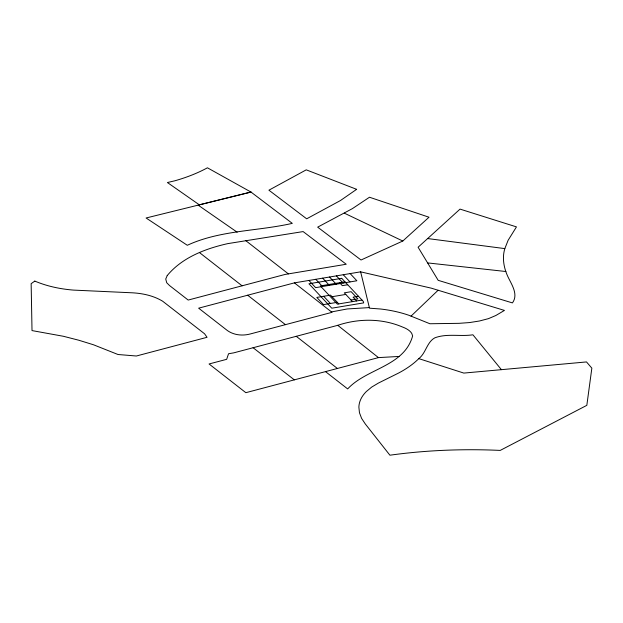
<?xml version="1.0" encoding="UTF-8"?>
<svg xmlns="http://www.w3.org/2000/svg" width="623" height="623" viewBox="0 0 623 623"><rect width="100%" height="100%" fill="white"/><g stroke="black" fill="none" stroke-linecap="round" stroke-linejoin="round"><path stroke-width="0.93" d="M504.832 248.608C502.076 257.533 503.703 267.119 507.371 275.53C510.961 283.73 518.936 294.025 512.441 302.918L438.187 280.334L418.103 247.238L460.039 209.11L516.459 226.889L508.127 240.283L504.832 248.608L427.666 238.554M418.812 358.622L463.824 373.084L586.492 361.932L591.85 368.154L586.827 405.339L500.23 450.406C463.419 448.731 426.42 450.141 389.905 455.203L365.242 423.889L361.597 418.36L359.463 412.753L358.879 407.177A83.139 40.308 5.4 0 1 366.316 391.556L371.721 387.062L378.426 383.059L398.214 373.239A150.914 73.164 5.4 0 0 418.812 358.622C425.961 353.109 426.786 342.253 434.784 337.853C446.917 333.235 460.296 336.731 472.919 334.8L501.406 369.665M411.055 316.11L438.109 290.248L504.443 310.418L495.822 315.511L488.463 318.641L479.43 321.001L469.532 322.566L459.058 323.329L429.909 323.75L408.929 315.293A70.165 34.016 5.4 0 0 380.591 309.008L369.509 308.19L360.631 271.838L294.406 282.865L198.636 308.175L227.465 330.603C234.084 335.244 242.643 336.015 250.329 333.951L331.997 312.333L294.406 282.865M402.801 241.023L429.006 217.217L369.478 197.234L352.369 208.643L317.668 227.146L361.029 260.001L402.801 241.023L344.309 213.152M398.977 356.449L378.465 357.61L245.851 392.685L209.063 363.972L226.655 359.331L228.555 353.739L233.703 352.867L337.744 325.323C358.646 318.322 382.024 318.283 402.427 326.989A20.668 10.023 5.4 0 1 411.756 333.437L412.636 335.961C404.125 366.55 366.76 368.232 347.673 388.916L325.502 371.62M198.145 205.138L250.976 192.055L292.296 223.369C257.595 231.289 220.121 230.089 187.305 245.283L146.086 217.995L198.145 205.138L237.161 232.192M331.475 311.928L347.198 308.961L369.361 307.591M344.971 281.814L320.339 285.918L337.362 304.141L361.994 300.045M347.727 284.766L342.339 285.661L339.582 282.717M332.043 296.719L345.788 294.43M358.482 296.275L353.085 297.171L356.605 300.94M337.277 302.326L323.532 304.616L316.819 297.42L330.564 295.131L338.756 303.907M351.022 300.037L357.898 298.892L351.177 291.696L344.309 292.841L352.501 301.625M427.588 262.906L505.899 271.519M360.631 271.838L431.28 288.161L438.109 290.248M247.658 295.216L285.443 324.653M253.109 347.735L294.329 379.859M245.89 240.735L288.394 273.894M199.749 252.79L242.09 285.817M296.252 336.319L337.401 368.473M337.744 325.323L378.465 357.61M350.142 273.583L356.862 280.778L315.627 287.647L308.907 280.451M343.273 274.727L349.986 281.923M336.397 275.872L343.117 283.068M329.528 277.017L336.241 284.213M322.652 278.162L329.372 285.357M315.783 279.306L322.496 286.502M323.687 296.275L330.408 303.471M167.221 275.568L165.741 279.018L166.707 282.725L169.557 285.56L188.185 300.06L285.1 274.439L346.24 264.253L303.128 231.585L227.792 243.616C205.458 248.632 182.165 257.439 167.221 275.568M356.636 189.33L340.399 200.567L306.672 218.813L268.91 190.186L306.243 169.845L356.636 189.33M34.81 281.09L31.15 283.667L32.014 330.587L63.398 336.28L78.708 340.205L93.45 344.76L118.004 354.51L136.367 356.006L207.046 337.3L204.562 333.772L162.642 301.205C153.608 295.738 143.025 293.425 132.574 292.818L73.506 290.1C60.252 289.041 47.083 286.292 34.81 281.09M250.976 192.055L199.344 204.835L167.416 182.531L174.954 180.763A166.396 80.671 5.4 0 0 207.42 167.797L250.976 192.055M341.7 278.317L308.953 283.769L331.771 308.198L363.668 302.887L363.326 301.47L341.7 278.317"/></g></svg>
